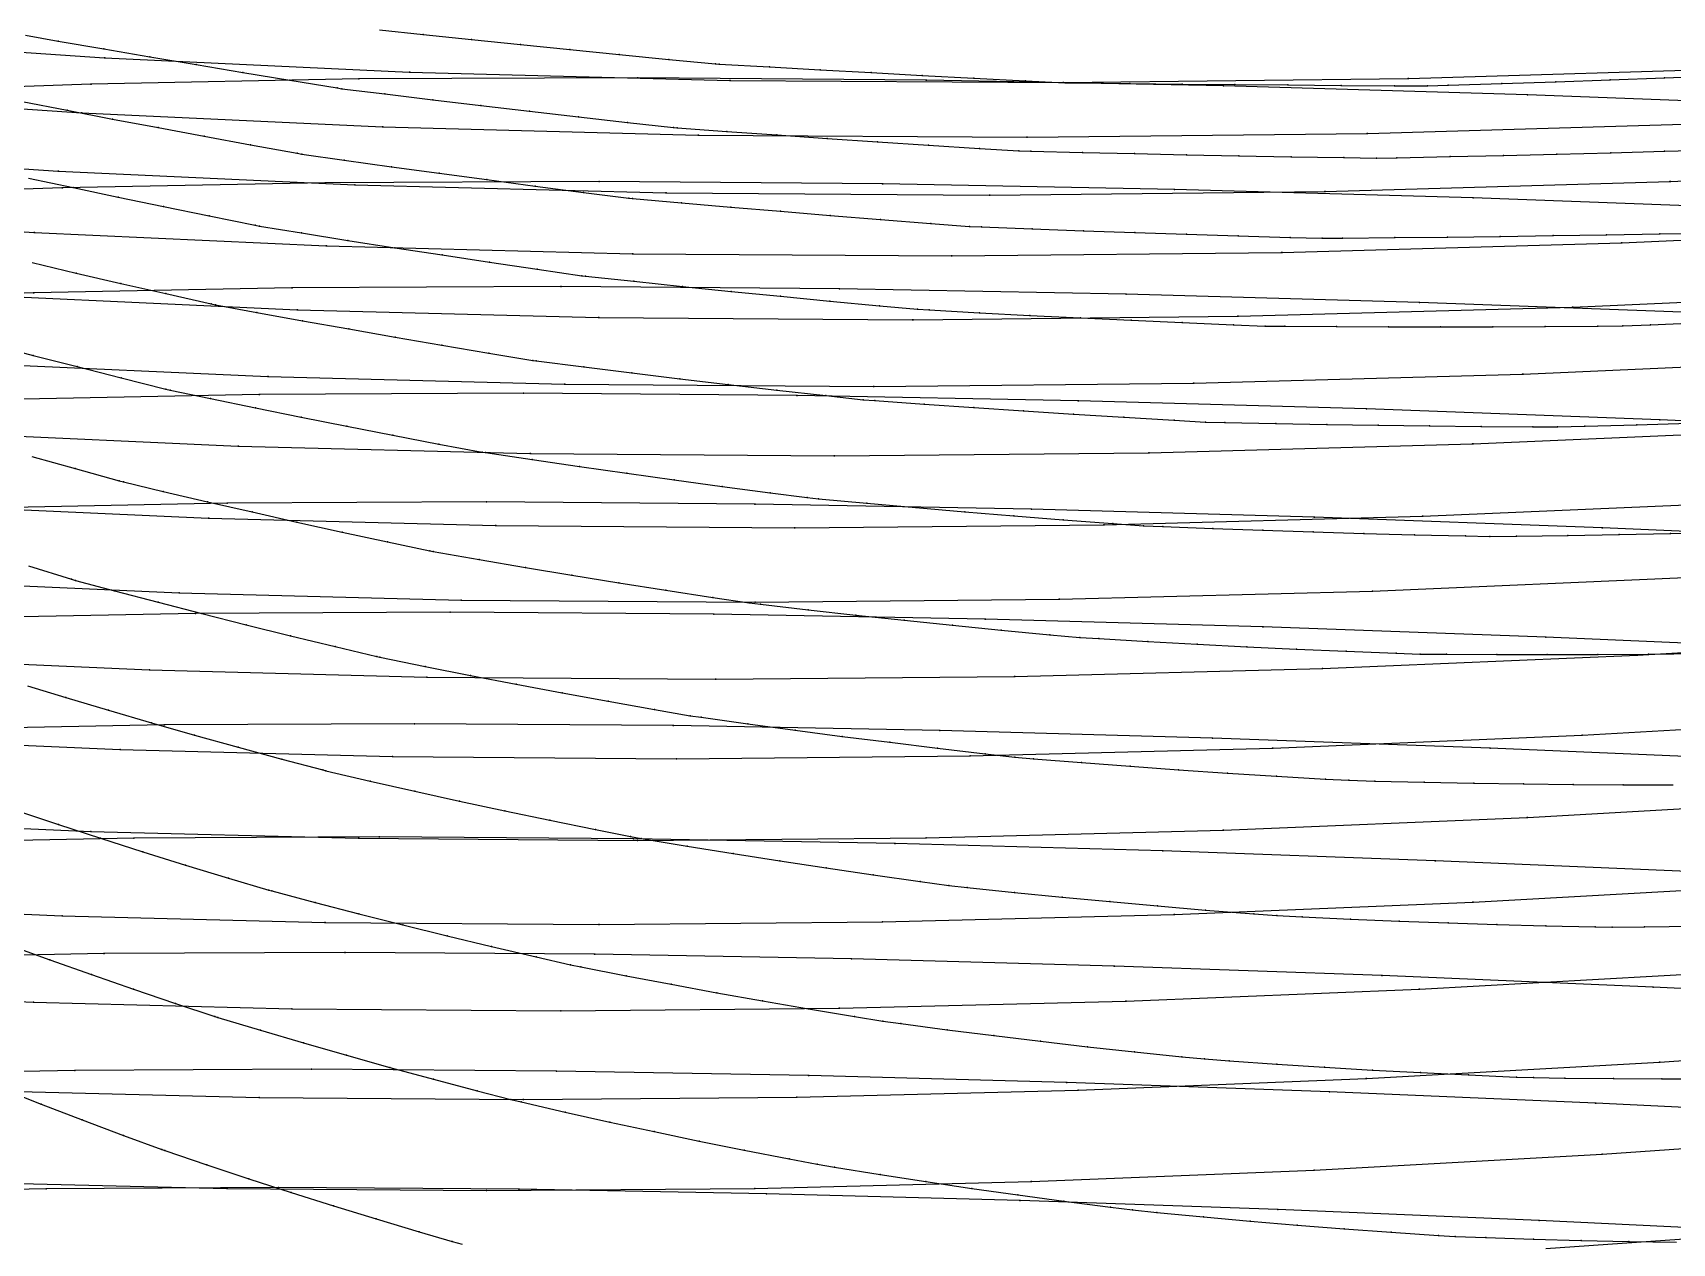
# Model space of a CAD drawing. Extents: x 0 to 4.67, y -4.5 to 1.66.
# Drawn here: x 0.894 to 1.544, y -1.229 to -0.748 of the extents above; entities that cross this region are included whole.
import ezdxf

# ---------------------------------------------------------------- set-up
doc = ezdxf.new("R2010")
doc.units = 0
doc.layers.get('0').update_dxf_attribs({"linetype": 'CONTINUOUS'})

msp = doc.modelspace()

# ---------------------------------------------------------------- linework, layer by layer
at = {"color": 4}
for points in [[(1.03142, -0.74698), (1.04869, -0.7488), (1.06796, -0.75081), (1.08735, -0.7528), (1.10686, -0.75478), (1.1265, -0.75674), (1.14625, -0.7587), (1.16467, -0.7605), (1.16612, -0.76058), (1.18611, -0.76173), (1.2062, -0.76286), (1.22641, -0.76397), (1.24673, -0.76506), (1.26715, -0.76613), (1.28768, -0.76719), (1.30344, -0.76798), (1.30831, -0.76804), (1.32903, -0.76828), (1.34986, -0.7685), (1.37078, -0.7687), (1.39179, -0.76887), (1.41289, -0.76902), (1.43408, -0.76915), (1.44712, -0.76921), (1.45535, -0.76896), (1.47671, -0.76827), (1.49814, -0.76756), (1.51966, -0.76682), (1.54125, -0.76605), (1.56292, -0.76526)], [(0.80773, -0.75026), (0.92225, -0.75808), (0.92238, -0.75809), (1.04336, -0.76373), (1.04345, -0.76374), (1.17035, -0.76705), (1.17049, -0.76705), (1.3026, -0.76794), (1.30278, -0.76794), (1.43952, -0.7663), (1.4397, -0.7663), (1.58046, -0.76209)], [(0.89094, -0.74914), (0.90397, -0.75142), (0.92207, -0.75456), (0.94031, -0.75768), (0.95868, -0.76079), (0.97718, -0.76389), (0.99582, -0.76698), (1.01459, -0.77006), (1.01644, -0.77036), (1.03349, -0.77244), (1.05251, -0.77474), (1.07166, -0.77701), (1.09093, -0.77927), (1.11032, -0.78151), (1.12982, -0.78373), (1.14802, -0.78577), (1.14945, -0.78587), (1.16918, -0.7873), (1.18903, -0.7887), (1.20898, -0.79007), (1.22904, -0.79142), (1.24921, -0.79275), (1.26948, -0.79405), (1.28504, -0.79503), (1.28985, -0.79515), (1.31031, -0.79565), (1.33088, -0.79612), (1.35153, -0.79656), (1.37228, -0.79698), (1.39311, -0.79736), (1.41404, -0.79772), (1.42692, -0.79792), (1.43504, -0.79776), (1.45613, -0.79731), (1.4773, -0.79682), (1.49854, -0.79631), (1.51986, -0.79577), (1.54126, -0.79519), (1.56272, -0.79458)], [(1.60964, -0.77737), (1.48691, -0.77278), (1.48682, -0.77278), (1.36627, -0.76927), (1.36618, -0.76927), (1.24839, -0.76698), (1.2483, -0.76698), (1.13388, -0.76601), (1.13379, -0.76601), (1.02324, -0.7665), (1.02315, -0.7665), (0.91704, -0.76853), (0.9169, -0.76853), (0.81575, -0.77213)], [(0.80031, -0.77231), (0.91322, -0.77996), (0.91335, -0.77996), (1.03263, -0.78549), (1.03272, -0.7855), (1.15783, -0.78875), (1.15796, -0.78876), (1.28822, -0.78965), (1.28839, -0.78965), (1.42321, -0.78809), (1.42339, -0.78809), (1.56217, -0.78402)], [(0.88961, -0.77547), (0.90746, -0.77893), (0.92545, -0.78238), (0.94357, -0.78581), (0.96182, -0.78923), (0.98021, -0.79262), (0.99872, -0.796), (1.00054, -0.79633), (1.01736, -0.7987), (1.03612, -0.80131), (1.05501, -0.80389), (1.07401, -0.80645), (1.09314, -0.80898), (1.11238, -0.81149), (1.13032, -0.8138), (1.13173, -0.81392), (1.1512, -0.81565), (1.17077, -0.81734), (1.19045, -0.819), (1.21024, -0.82064), (1.23013, -0.82224), (1.25012, -0.82382), (1.26548, -0.825), (1.27021, -0.82519), (1.2904, -0.82597), (1.31068, -0.82671), (1.33106, -0.82742), (1.35152, -0.8281), (1.37207, -0.82874), (1.39271, -0.82935), (1.40542, -0.8297), (1.41343, -0.82964), (1.43423, -0.82946), (1.45511, -0.82923), (1.47606, -0.82897), (1.49709, -0.82867), (1.51819, -0.82833), (1.53936, -0.82795), (1.54946, -0.82776)], [(0.79264, -0.79558), (0.9039, -0.80307), (0.90403, -0.80307), (1.02156, -0.80849), (1.02165, -0.80849), (1.14494, -0.81169), (1.14507, -0.8117), (1.27342, -0.81259), (1.27359, -0.81259), (1.40644, -0.8111), (1.40662, -0.8111), (1.54337, -0.80717), (1.54355, -0.80716), (1.68347, -0.80074)], [(0.89211, -0.80581), (0.90983, -0.80961), (0.92768, -0.81338), (0.94567, -0.81713), (0.96378, -0.82086), (0.98202, -0.82456), (0.98381, -0.82492), (1.00039, -0.8276), (1.01888, -0.83054), (1.03749, -0.83346), (1.05621, -0.83634), (1.07505, -0.83919), (1.09401, -0.84201), (1.11169, -0.8446), (1.11308, -0.84475), (1.13226, -0.8468), (1.15155, -0.84882), (1.17094, -0.85079), (1.19044, -0.85274), (1.21004, -0.85464), (1.22974, -0.85651), (1.24486, -0.85791), (1.24953, -0.85817), (1.26942, -0.85926), (1.28941, -0.86031), (1.30948, -0.86131), (1.32964, -0.86228), (1.34989, -0.8632), (1.37023, -0.86408), (1.38275, -0.8646), (1.39064, -0.86466), (1.41114, -0.86476), (1.43171, -0.86482), (1.45236, -0.86483), (1.47308, -0.8648), (1.49387, -0.86472), (1.51473, -0.8646), (1.52467, -0.86452), (1.53565, -0.86407), (1.55664, -0.86317)], [(1.58592, -0.8182), (1.46536, -0.81372), (1.46527, -0.81372), (1.34686, -0.81031), (1.34677, -0.8103), (1.23107, -0.80808), (1.23098, -0.80808), (1.11859, -0.80715), (1.1185, -0.80715), (1.00991, -0.80765), (1.00982, -0.80765), (0.90559, -0.80964), (0.90546, -0.80965), (0.80609, -0.81317)], [(0.78478, -0.82004), (0.89436, -0.82737), (0.89449, -0.82738), (1.01025, -0.83268), (1.01033, -0.83268), (1.13175, -0.83583), (1.13189, -0.83583), (1.25829, -0.83673), (1.25846, -0.83673), (1.38931, -0.8353), (1.38948, -0.8353), (1.52416, -0.8315), (1.52434, -0.83149), (1.66215, -0.82525)], [(0.89355, -0.83936), (0.91112, -0.8435), (0.92883, -0.84761), (0.94666, -0.85169), (0.96461, -0.85574), (0.96637, -0.85613), (0.98269, -0.85915), (1.00089, -0.86245), (1.0192, -0.86572), (1.03764, -0.86896), (1.05618, -0.87215), (1.07484, -0.87531), (1.09225, -0.8782), (1.09361, -0.87838), (1.11249, -0.88078), (1.13148, -0.88314), (1.15057, -0.88546), (1.16976, -0.88773), (1.18905, -0.88996), (1.20844, -0.89214), (1.22333, -0.89378), (1.22793, -0.89413), (1.24751, -0.89555), (1.26718, -0.89692), (1.28694, -0.89825), (1.30678, -0.89953), (1.32671, -0.90076), (1.34673, -0.90194), (1.35905, -0.90264), (1.36683, -0.90282), (1.387, -0.90324), (1.40725, -0.9036), (1.42757, -0.90392), (1.44797, -0.90418), (1.46843, -0.90439), (1.48897, -0.90455), (1.49876, -0.90461), (1.50956, -0.90432), (1.53022, -0.90371), (1.55095, -0.90305)], [(1.56245, -0.8596), (1.44404, -0.85524), (1.44395, -0.85523), (1.32765, -0.85191), (1.32757, -0.85191), (1.21394, -0.84975), (1.21385, -0.84975), (1.10346, -0.84885), (1.10337, -0.84885), (0.99673, -0.84935), (0.99664, -0.84935), (0.89427, -0.85131), (0.89414, -0.85132), (0.79655, -0.85478)], [(0.88478, -0.85288), (0.99873, -0.85807), (0.99882, -0.85808), (1.11835, -0.86116), (1.11848, -0.86116), (1.24292, -0.86206), (1.24309, -0.86206), (1.3719, -0.86069), (1.37206, -0.86069), (1.50465, -0.85701), (1.50483, -0.857), (1.64049, -0.85094)], [(0.87495, -0.87953), (0.98708, -0.88462), (0.98717, -0.88462), (1.10479, -0.88765), (1.10492, -0.88765), (1.22738, -0.88855), (1.22754, -0.88855), (1.35429, -0.88723), (1.35446, -0.88723), (1.48493, -0.88365), (1.4851, -0.88365), (1.6186, -0.87776)], [(0.8767, -0.87165), (0.89398, -0.87618), (0.91139, -0.88067), (0.92893, -0.88513), (0.94659, -0.88954), (0.94832, -0.88997), (0.96436, -0.89334), (0.98226, -0.89704), (1.00027, -0.90069), (1.0184, -0.9043), (1.03664, -0.90786), (1.05499, -0.91137), (1.07211, -0.91459), (1.07345, -0.9148), (1.09202, -0.91758), (1.11069, -0.92031), (1.12946, -0.92299), (1.14833, -0.92562), (1.16731, -0.9282), (1.18638, -0.93073), (1.20102, -0.93262), (1.20554, -0.93306), (1.22479, -0.93484), (1.24414, -0.93657), (1.26357, -0.93825), (1.28309, -0.93987), (1.30269, -0.94143), (1.32237, -0.94294), (1.33449, -0.94383), (1.34213, -0.94414), (1.36197, -0.94491), (1.38189, -0.94561), (1.40188, -0.94625), (1.42193, -0.94684), (1.44206, -0.94736), (1.46225, -0.94783), (1.47188, -0.94802), (1.48251, -0.94791), (1.50283, -0.94762), (1.5232, -0.94728), (1.54364, -0.94688), (1.56413, -0.94641)], [(1.65721, -0.90687), (1.53938, -0.90172), (1.5393, -0.90172), (1.42302, -0.89746), (1.42294, -0.89746), (1.30873, -0.89421), (1.30864, -0.89421), (1.19705, -0.89211), (1.19696, -0.89211), (1.08856, -0.89125), (1.08847, -0.89125), (0.98374, -0.89175), (0.98365, -0.89175), (0.88312, -0.89368)], [(0.86504, -0.90723), (0.97535, -0.91221), (0.97543, -0.91222), (1.09114, -0.91519), (1.09126, -0.91519), (1.21172, -0.91609), (1.21188, -0.91609), (1.33656, -0.91482), (1.33673, -0.91482), (1.46507, -0.91134), (1.46524, -0.91134), (1.59656, -0.90561)], [(0.89348, -0.91629), (0.91072, -0.92115), (0.92807, -0.92595), (0.92977, -0.92642), (0.94553, -0.93017), (0.96312, -0.93429), (0.98082, -0.93834), (0.99863, -0.94235), (1.01655, -0.9463), (1.03459, -0.9502), (1.0514, -0.95376), (1.05272, -0.954), (1.07097, -0.95719), (1.08931, -0.96032), (1.10776, -0.9634), (1.12631, -0.96641), (1.14495, -0.96936), (1.16368, -0.97226), (1.17808, -0.97442), (1.18251, -0.97495), (1.20143, -0.97713), (1.22044, -0.97924), (1.23954, -0.98129), (1.25871, -0.98328), (1.27798, -0.9852), (1.29732, -0.98705), (1.30923, -0.98815), (1.31674, -0.98862), (1.33623, -0.98975), (1.3558, -0.99082), (1.37544, -0.99182), (1.39515, -0.99276), (1.41492, -0.99362), (1.43476, -0.99442), (1.44422, -0.99476), (1.45467, -0.99484), (1.47463, -0.99491), (1.49466, -0.99491), (1.51474, -0.99485), (1.53487, -0.99471), (1.55505, -0.9945)], [(0.8551, -0.93595), (0.96357, -0.94083), (0.96365, -0.94083), (1.07743, -0.94375), (1.07756, -0.94376), (1.19601, -0.94464), (1.19617, -0.94464), (1.31878, -0.94342), (1.31894, -0.94342), (1.44515, -0.94005), (1.44531, -0.94004), (1.57445, -0.93446)], [(1.63231, -0.9496), (1.51661, -0.94457), (1.51653, -0.94457), (1.40235, -0.94041), (1.40226, -0.94041), (1.29011, -0.93725), (1.29003, -0.93725), (1.18045, -0.93521), (1.18036, -0.9352), (1.07391, -0.93437), (1.07383, -0.93437), (0.97098, -0.93487), (0.9709, -0.93488), (0.87218, -0.93678)], [(0.89214, -0.95976), (0.90918, -0.96498), (0.91085, -0.96548), (0.92633, -0.96964), (0.94359, -0.9742), (0.96097, -0.97869), (0.97846, -0.98312), (0.99606, -0.98749), (1.01377, -0.99179), (1.03028, -0.99572), (1.03158, -0.99599), (1.04949, -0.99962), (1.06751, -1.00318), (1.08562, -1.00667), (1.10383, -1.01009), (1.12213, -1.01344), (1.14053, -1.01673), (1.15466, -1.01919), (1.15902, -1.01982), (1.17759, -1.02241), (1.19626, -1.02494), (1.21501, -1.02739), (1.23384, -1.02976), (1.25275, -1.03207), (1.27174, -1.0343), (1.28344, -1.03562), (1.29081, -1.03625), (1.30995, -1.03779), (1.32916, -1.03925), (1.34845, -1.04063), (1.3678, -1.04194), (1.38722, -1.04317), (1.4067, -1.04433), (1.41599, -1.04484), (1.42624, -1.04512), (1.44585, -1.04558), (1.46551, -1.04596), (1.48522, -1.04626), (1.50499, -1.04648), (1.52481, -1.04662), (1.54468, -1.04668)], [(0.84515, -0.96564), (0.95186, -0.97042), (0.95187, -0.97042), (1.0638, -0.97328), (1.06385, -0.97328), (1.1804, -0.97416), (1.18045, -0.97417), (1.30109, -0.97299), (1.30114, -0.97299), (1.42533, -0.96971), (1.42538, -0.96971), (1.55248, -0.96427)], [(1.60777, -0.99292), (1.49417, -0.98801), (1.49409, -0.98801), (1.38198, -0.98395), (1.38189, -0.98395), (1.27177, -0.98087), (1.27169, -0.98086), (1.1641, -0.97888), (1.16401, -0.97888), (1.05949, -0.97807), (1.05941, -0.97807), (0.95843, -0.97858), (0.95834, -0.97858), (0.86141, -0.98045)], [(0.83525, -0.99639), (0.94012, -1.00105), (0.94013, -1.00105), (1.05014, -1.00385), (1.05019, -1.00386), (1.16474, -1.00473), (1.16479, -1.00473), (1.28337, -1.0036), (1.28341, -1.0036), (1.40546, -1.00042), (1.40551, -1.00041), (1.53043, -0.99513), (1.53048, -0.99513), (1.65766, -0.98776)], [(0.8917, -1.0074), (0.90689, -1.012), (0.92383, -1.01702), (0.94089, -1.02197), (0.95805, -1.02686), (0.97532, -1.03167), (0.99269, -1.03641), (1.0089, -1.04073), (1.01017, -1.04103), (1.02775, -1.04512), (1.04542, -1.04914), (1.0632, -1.05308), (1.08107, -1.05693), (1.09903, -1.06072), (1.11708, -1.06442), (1.13095, -1.06719), (1.13523, -1.06793), (1.15346, -1.07097), (1.17177, -1.07394), (1.19017, -1.07682), (1.20865, -1.07962), (1.22721, -1.08233), (1.24584, -1.08497), (1.25732, -1.08653), (1.26455, -1.08733), (1.28334, -1.0893), (1.30219, -1.09118), (1.32111, -1.09298), (1.3401, -1.09469), (1.35916, -1.09632), (1.37828, -1.09786), (1.38739, -1.09855), (1.39745, -1.09906), (1.41669, -1.09993), (1.43598, -1.10071), (1.45533, -1.10141), (1.47473, -1.10201), (1.49418, -1.10253), (1.51368, -1.10296), (1.52048, -1.10308), (1.53322, -1.10298), (1.55281, -1.10273)], [(0.8254, -1.02808), (0.92846, -1.03264), (0.92847, -1.03264), (1.03657, -1.03538), (1.03661, -1.03538), (1.14918, -1.03625), (1.14923, -1.03625), (1.26574, -1.03516), (1.26579, -1.03516), (1.38572, -1.03207), (1.38577, -1.03207), (1.50852, -1.02693), (1.50857, -1.02693), (1.63353, -1.01975)], [(1.58361, -1.03685), (1.47207, -1.03205), (1.47199, -1.03205), (1.36192, -1.02809), (1.36184, -1.02809), (1.25372, -1.02508), (1.25364, -1.02508), (1.14801, -1.02315), (1.14792, -1.02315), (1.0453, -1.02237), (1.04522, -1.02237), (0.94608, -1.02287), (0.94599, -1.02287), (0.85083, -1.02471)], [(0.81565, -1.0607), (0.9169, -1.06515), (0.9169, -1.06515), (1.0231, -1.06783), (1.02315, -1.06784), (1.13374, -1.06869), (1.13379, -1.06869), (1.24826, -1.06765), (1.2483, -1.06764), (1.36613, -1.06465), (1.36618, -1.06464), (1.48677, -1.05964), (1.48682, -1.05964), (1.60959, -1.05265)], [(0.88737, -1.05686), (0.90399, -1.06237), (0.92072, -1.06781), (0.93755, -1.07317), (0.95449, -1.07845), (0.97153, -1.08364), (0.98743, -1.08838), (0.98867, -1.08872), (1.00592, -1.0933), (1.02325, -1.0978), (1.04069, -1.10221), (1.05822, -1.10653), (1.07583, -1.11076), (1.09354, -1.11491), (1.10714, -1.11801), (1.11134, -1.11886), (1.12922, -1.12238), (1.14718, -1.12581), (1.16523, -1.12915), (1.18335, -1.1324), (1.20156, -1.13555), (1.21983, -1.13861), (1.23109, -1.14043), (1.23819, -1.14141), (1.25661, -1.14384), (1.2751, -1.14617), (1.29367, -1.14841), (1.31229, -1.15056), (1.33098, -1.1526), (1.34973, -1.15455), (1.35867, -1.15544), (1.36855, -1.15618), (1.38741, -1.15749), (1.40634, -1.15871), (1.42531, -1.15983), (1.44434, -1.16085), (1.46342, -1.16177), (1.48254, -1.16259), (1.48922, -1.16285), (1.50171, -1.16303), (1.52092, -1.16321), (1.54017, -1.16329), (1.55946, -1.16327)], [(1.55985, -1.08144), (1.45035, -1.07676), (1.45027, -1.07675), (1.34221, -1.07289), (1.34213, -1.07289), (1.23599, -1.06996), (1.23591, -1.06996), (1.1322, -1.06807), (1.13212, -1.06807), (1.03137, -1.06732), (1.03129, -1.06732), (0.93396, -1.06783), (0.93388, -1.06783), (0.84045, -1.06964)], [(0.80599, -1.09423), (0.90545, -1.09858), (0.90546, -1.09858), (1.00977, -1.10121), (1.00982, -1.10121), (1.11845, -1.10206), (1.1185, -1.10206), (1.23094, -1.10105), (1.23098, -1.10105), (1.34672, -1.09813), (1.34677, -1.09813), (1.46523, -1.09326), (1.46527, -1.09326), (1.58587, -1.08645)], [(0.88425, -1.11016), (0.90066, -1.11611), (0.91716, -1.12196), (0.93377, -1.12773), (0.95049, -1.1334), (0.96607, -1.13857), (0.9673, -1.13895), (0.9842, -1.14405), (1.0012, -1.14905), (1.0183, -1.15396), (1.03549, -1.15876), (1.05276, -1.16347), (1.07013, -1.16808), (1.08346, -1.17153), (1.08758, -1.1725), (1.10511, -1.17653), (1.12273, -1.18045), (1.14042, -1.18427), (1.1582, -1.18799), (1.17605, -1.1916), (1.19397, -1.19511), (1.20501, -1.1972), (1.21197, -1.19837), (1.23003, -1.20129), (1.24817, -1.2041), (1.26637, -1.20681), (1.28463, -1.20941), (1.30296, -1.2119), (1.32135, -1.21428), (1.33012, -1.21537), (1.3398, -1.21636), (1.3583, -1.21815), (1.37685, -1.21983), (1.39546, -1.2214), (1.41412, -1.22286), (1.43283, -1.22421), (1.45158, -1.22545), (1.45813, -1.22584), (1.47038, -1.22632), (1.48922, -1.22696), (1.5081, -1.22748), (1.52701, -1.22789), (1.54596, -1.22819)], [(1.64511, -1.13216), (1.53673, -1.12689), (1.53666, -1.12689), (1.42915, -1.12232), (1.42907, -1.12232), (1.32297, -1.11854), (1.32289, -1.11854), (1.21868, -1.11568), (1.2186, -1.11568), (1.11679, -1.11385), (1.1167, -1.11385), (1.01779, -1.11312), (1.01771, -1.11312), (0.92215, -1.11363), (0.92207, -1.11363), (0.83034, -1.11541)], [(0.79646, -1.12864), (0.89413, -1.13289), (0.89414, -1.13289), (0.99659, -1.13547), (0.99664, -1.13547), (1.10333, -1.13631), (1.10337, -1.13631), (1.21381, -1.13533), (1.21385, -1.13533), (1.32752, -1.1325), (1.32757, -1.1325), (1.44391, -1.12775), (1.44395, -1.12775), (1.5624, -1.12111)], [(0.883, -1.16816), (0.98361, -1.17069), (0.98365, -1.17069), (1.08843, -1.17152), (1.08847, -1.17152), (1.19692, -1.17058), (1.19696, -1.17057), (1.30859, -1.16782), (1.30864, -1.16782), (1.42289, -1.16319), (1.42294, -1.16319), (1.53925, -1.15671), (1.5393, -1.15671), (1.65716, -1.14843)], [(1.62033, -1.1781), (1.51393, -1.17295), (1.51386, -1.17295), (1.40831, -1.16848), (1.40824, -1.16848), (1.30407, -1.16479), (1.304, -1.16479), (1.20169, -1.162), (1.20161, -1.162), (1.10165, -1.16022), (1.10157, -1.16022), (1.00446, -1.15952), (1.00438, -1.15952), (0.91056, -1.16002), (0.91048, -1.16002), (0.82043, -1.16177)], [(0.88093, -1.16693), (0.89712, -1.17331), (0.91341, -1.17959), (0.9298, -1.18576), (0.94508, -1.19139), (0.94628, -1.1918), (0.96286, -1.19744), (0.97953, -1.20298), (0.99629, -1.2084), (1.01315, -1.21372), (1.03009, -1.21892), (1.04712, -1.22402), (1.06019, -1.22783), (1.06423, -1.22893)], [(0.87206, -1.20441), (0.97086, -1.20688), (0.9709, -1.20688), (1.07379, -1.2077), (1.07383, -1.2077), (1.18032, -1.20679), (1.18036, -1.20679), (1.28998, -1.2041), (1.29003, -1.2041), (1.40222, -1.1996), (1.40226, -1.1996), (1.51648, -1.19328), (1.51653, -1.19327), (1.63226, -1.18519)], [(1.59598, -1.22462), (1.49153, -1.21959), (1.49146, -1.21959), (1.38784, -1.21523), (1.38777, -1.21522), (1.28551, -1.21163), (1.28543, -1.21163), (1.18499, -1.20891), (1.18492, -1.20891), (1.08679, -1.20717), (1.08671, -1.20717), (0.99138, -1.2065), (0.9913, -1.2065), (0.8992, -1.20699), (0.89912, -1.207), (0.81071, -1.20872)], [(1.49409, -1.23065), (1.60773, -1.22277)]]:
    msp.add_lwpolyline(points, dxfattribs=at)
at = {"color": 2}
for p in [(0.90397, -0.75142, 1.8492), (1.04869, -0.7488, 2.07017), (1.06796, -0.75081, 2.07017), (1.08735, -0.7528, 2.07017), (0.92207, -0.75456, 1.8492), (0.92225, -0.75808, 10.5937), (0.92238, -0.75809, 10.5937), (0.94031, -0.75768, 1.8492), (0.95868, -0.76079, 1.8492), (1.10686, -0.75478, 2.07017), (1.1265, -0.75674, 2.07017), (1.14625, -0.7587, 2.07017), (1.16467, -0.7605, 2.07017), (1.16612, -0.76058, 2.07017), (0.97718, -0.76389, 1.8492), (0.99582, -0.76698, 1.8492), (1.02315, -0.7665, 17.0018), (1.02324, -0.7665, 17.0018), (1.04336, -0.76373, 10.5937), (1.04345, -0.76374, 10.5937), (1.13379, -0.76601, 17.0018), (1.13388, -0.76601, 17.0018), (1.17035, -0.76705, 10.5937), (1.17049, -0.76705, 10.5937), (1.18611, -0.76173, 2.07017), (1.2062, -0.76286, 2.07017), (1.22641, -0.76397, 2.07017), (1.24673, -0.76506, 2.07017), (1.2483, -0.76698, 17.0018), (1.24839, -0.76698, 17.0018), (1.26715, -0.76613, 2.07017), (1.28768, -0.76719, 2.07017), (1.43952, -0.7663, 10.5937), (1.4397, -0.7663, 10.5937), (1.51966, -0.76682, 2.07017), (1.54125, -0.76605, 2.07017), (0.9169, -0.76853, 17.0018), (0.91704, -0.76853, 17.0018), (1.01459, -0.77006, 1.8492), (1.01644, -0.77036, 1.8492), (1.03349, -0.77244, 1.8492), (1.3026, -0.76794, 10.5937), (1.30278, -0.76794, 10.5937), (1.30344, -0.76798, 2.07017), (1.30831, -0.76804, 2.07017), (1.32903, -0.76828, 2.07017), (1.34986, -0.7685, 2.07017), (1.36618, -0.76927, 17.0018), (1.36627, -0.76927, 17.0018), (1.37078, -0.7687, 2.07017), (1.39179, -0.76887, 2.07017), (1.41289, -0.76902, 2.07017), (1.43408, -0.76915, 2.07017), (1.44712, -0.76921, 2.07017), (1.45535, -0.76896, 2.07017), (1.47671, -0.76827, 2.07017), (1.48682, -0.77278, 17.0018), (1.48691, -0.77278, 17.0018), (1.49814, -0.76756, 2.07017), (0.90746, -0.77893, 1.6407), (0.91322, -0.77996, 11.114), (0.91335, -0.77996, 11.114), (1.05251, -0.77474, 1.8492), (1.07166, -0.77701, 1.8492), (1.09093, -0.77927, 1.8492), (0.92545, -0.78238, 1.6407), (0.94357, -0.78581, 1.6407), (1.03263, -0.78549, 11.114), (1.03272, -0.7855, 11.114), (1.11032, -0.78151, 1.8492), (1.12982, -0.78373, 1.8492), (1.14802, -0.78577, 1.8492), (1.14945, -0.78587, 1.8492), (0.96182, -0.78923, 1.6407), (0.98021, -0.79262, 1.6407), (1.15783, -0.78875, 11.114), (1.15796, -0.78876, 11.114), (1.16918, -0.7873, 1.8492), (1.18903, -0.7887, 1.8492), (1.20898, -0.79007, 1.8492), (1.22904, -0.79142, 1.8492), (1.24921, -0.79275, 1.8492), (1.28822, -0.78965, 11.114), (1.28839, -0.78965, 11.114), (1.42321, -0.78809, 11.114), (1.42339, -0.78809, 11.114), (0.99872, -0.796, 1.6407), (1.00054, -0.79633, 1.6407), (1.01736, -0.7987, 1.6407), (1.26948, -0.79405, 1.8492), (1.28504, -0.79503, 1.8492), (1.28985, -0.79515, 1.8492), (1.31031, -0.79565, 1.8492), (1.33088, -0.79612, 1.8492), (1.35153, -0.79656, 1.8492), (1.37228, -0.79698, 1.8492), (1.39311, -0.79736, 1.8492), (1.41404, -0.79772, 1.8492), (1.42692, -0.79792, 1.8492), (1.43504, -0.79776, 1.8492), (1.45613, -0.79731, 1.8492), (1.4773, -0.79682, 1.8492), (1.49854, -0.79631, 1.8492), (1.51986, -0.79577, 1.8492), (1.54126, -0.79519, 1.8492), (0.9039, -0.80307, 11.6466), (0.90403, -0.80307, 11.6466), (1.03612, -0.80131, 1.6407), (1.05501, -0.80389, 1.6407), (1.07401, -0.80645, 1.6407), (0.90546, -0.80965, 17.6592), (0.90559, -0.80964, 17.6592), (0.90983, -0.80961, 1.44466), (1.00982, -0.80765, 17.6592), (1.00991, -0.80765, 17.6592), (1.02156, -0.80849, 11.6466), (1.02165, -0.80849, 11.6466), (1.09314, -0.80898, 1.6407), (1.11238, -0.81149, 1.6407), (1.1185, -0.80715, 17.6592), (1.11859, -0.80715, 17.6592), (1.14494, -0.81169, 11.6466), (1.14507, -0.8117, 11.6466), (1.23098, -0.80808, 17.6592), (1.23107, -0.80808, 17.6592), (1.27342, -0.81259, 11.6466), (1.27359, -0.81259, 11.6466), (1.34677, -0.8103, 17.6592), (1.34686, -0.81031, 17.6592), (1.40644, -0.8111, 11.6466), (1.40662, -0.8111, 11.6466), (1.54337, -0.80717, 11.6466), (1.54355, -0.80716, 11.6466), (0.92768, -0.81338, 1.44466), (0.94567, -0.81713, 1.44466), (1.13032, -0.8138, 1.6407), (1.13173, -0.81392, 1.6407), (1.1512, -0.81565, 1.6407), (1.17077, -0.81734, 1.6407), (1.19045, -0.819, 1.6407), (1.46527, -0.81372, 17.6592), (1.46536, -0.81372, 17.6592), (0.96378, -0.82086, 1.44466), (0.98202, -0.82456, 1.44466), (0.98381, -0.82492, 1.44466), (1.21024, -0.82064, 1.6407), (1.23013, -0.82224, 1.6407), (1.25012, -0.82382, 1.6407), (1.26548, -0.825, 1.6407), (1.27021, -0.82519, 1.6407), (1.2904, -0.82597, 1.6407), (0.89436, -0.82737, 12.1918), (0.89449, -0.82738, 12.1918), (1.00039, -0.8276, 1.44466), (1.01888, -0.83054, 1.44466), (1.31068, -0.82671, 1.6407), (1.33106, -0.82742, 1.6407), (1.35152, -0.8281, 1.6407), (1.37207, -0.82874, 1.6407), (1.39271, -0.82935, 1.6407), (1.40542, -0.8297, 1.6407), (1.41343, -0.82964, 1.6407), (1.43423, -0.82946, 1.6407), (1.45511, -0.82923, 1.6407), (1.47606, -0.82897, 1.6407), (1.49709, -0.82867, 1.6407), (1.51819, -0.82833, 1.6407), (1.52416, -0.8315, 12.1918), (1.52434, -0.83149, 12.1918), (1.53936, -0.82795, 1.6407), (1.01025, -0.83268, 12.1918), (1.01033, -0.83268, 12.1918), (1.03749, -0.83346, 1.44466), (1.05621, -0.83634, 1.44466), (1.13175, -0.83583, 12.1918), (1.13189, -0.83583, 12.1918), (1.25829, -0.83673, 12.1918), (1.25846, -0.83673, 12.1918), (1.38931, -0.8353, 12.1918), (1.38948, -0.8353, 12.1918), (0.91112, -0.8435, 1.26109), (1.07505, -0.83919, 1.44466), (1.09401, -0.84201, 1.44466), (1.11169, -0.8446, 1.44466), (1.11308, -0.84475, 1.44466), (0.89414, -0.85132, 18.329), (0.89427, -0.85131, 18.329), (0.92883, -0.84761, 1.26109), (0.94666, -0.85169, 1.26109), (0.99664, -0.84935, 18.329), (0.99673, -0.84935, 18.329), (1.10337, -0.84885, 18.329), (1.10346, -0.84885, 18.329), (1.13226, -0.8468, 1.44466), (1.15155, -0.84882, 1.44466), (1.17094, -0.85079, 1.44466), (1.21385, -0.84975, 18.329), (1.21394, -0.84975, 18.329), (1.32757, -0.85191, 18.329), (1.32765, -0.85191, 18.329), (0.96461, -0.85574, 1.26109), (0.96637, -0.85613, 1.26109), (0.99873, -0.85807, 12.7494), (0.99882, -0.85808, 12.7494), (1.19044, -0.85274, 1.44466), (1.21004, -0.85464, 1.44466), (1.22974, -0.85651, 1.44466), (1.24486, -0.85791, 1.44466), (1.24953, -0.85817, 1.44466), (1.44395, -0.85523, 18.329), (1.44404, -0.85524, 18.329), (1.50465, -0.85701, 12.7494), (1.50483, -0.857, 12.7494), (0.98269, -0.85915, 1.26109), (1.00089, -0.86245, 1.26109), (1.11835, -0.86116, 12.7494), (1.11848, -0.86116, 12.7494), (1.24292, -0.86206, 12.7494), (1.24309, -0.86206, 12.7494), (1.26942, -0.85926, 1.44466), (1.28941, -0.86031, 1.44466), (1.30948, -0.86131, 1.44466), (1.32964, -0.86228, 1.44466), (1.34989, -0.8632, 1.44466), (1.37023, -0.86408, 1.44466), (1.3719, -0.86069, 12.7494), (1.37206, -0.86069, 12.7494), (1.38275, -0.8646, 1.44466), (1.39064, -0.86466, 1.44466), (1.41114, -0.86476, 1.44466), (1.43171, -0.86482, 1.44466), (1.45236, -0.86483, 1.44466), (1.47308, -0.8648, 1.44466), (1.49387, -0.86472, 1.44466), (1.51473, -0.8646, 1.44466), (1.52467, -0.86452, 1.44466), (1.53565, -0.86407, 1.44466), (1.0192, -0.86572, 1.26109), (1.03764, -0.86896, 1.26109), (0.89398, -0.87618, 1.08999), (1.05618, -0.87215, 1.26109), (1.07484, -0.87531, 1.26109), (0.91139, -0.88067, 1.08999), (1.09225, -0.8782, 1.26109), (1.09361, -0.87838, 1.26109), (1.11249, -0.88078, 1.26109), (1.13148, -0.88314, 1.26109), (1.48493, -0.88365, 13.3195), (1.4851, -0.88365, 13.3195), (0.92893, -0.88513, 1.08999), (0.94659, -0.88954, 1.08999), (0.94832, -0.88997, 1.08999), (0.98708, -0.88462, 13.3195), (0.98717, -0.88462, 13.3195), (1.10479, -0.88765, 13.3195), (1.10492, -0.88765, 13.3195), (1.15057, -0.88546, 1.26109), (1.16976, -0.88773, 1.26109), (1.18905, -0.88996, 1.26109), (1.22738, -0.88855, 13.3195), (1.22754, -0.88855, 13.3195), (1.35429, -0.88723, 13.3195), (1.35446, -0.88723, 13.3195), (0.96436, -0.89334, 1.08999), (0.98226, -0.89704, 1.08999), (0.98365, -0.89175, 19.0113), (0.98374, -0.89175, 19.0113), (1.08847, -0.89125, 19.0113), (1.08856, -0.89125, 19.0113), (1.19696, -0.89211, 19.0113), (1.19705, -0.89211, 19.0113), (1.20844, -0.89214, 1.26109), (1.22333, -0.89378, 1.26109), (1.22793, -0.89413, 1.26109), (1.24751, -0.89555, 1.26109), (1.26718, -0.89692, 1.26109), (1.30864, -0.89421, 19.0113), (1.30873, -0.89421, 19.0113), (1.42294, -0.89746, 19.0113), (1.42302, -0.89746, 19.0113), (1.00027, -0.90069, 1.08999), (1.28694, -0.89825, 1.26109), (1.30678, -0.89953, 1.26109), (1.32671, -0.90076, 1.26109), (1.34673, -0.90194, 1.26109), (1.35905, -0.90264, 1.26109), (1.36683, -0.90282, 1.26109), (1.387, -0.90324, 1.26109), (1.40725, -0.9036, 1.26109), (1.42757, -0.90392, 1.26109), (1.53022, -0.90371, 1.26109), (1.5393, -0.90172, 19.0113), (1.53938, -0.90172, 19.0113), (1.0184, -0.9043, 1.08999), (1.03664, -0.90786, 1.08999), (1.44797, -0.90418, 1.26109), (1.46843, -0.90439, 1.26109), (1.48897, -0.90455, 1.26109), (1.49876, -0.90461, 1.26109), (1.50956, -0.90432, 1.26109), (0.97535, -0.91221, 13.902), (0.97543, -0.91222, 13.902), (1.05499, -0.91137, 1.08999), (1.07211, -0.91459, 1.08999), (1.07345, -0.9148, 1.08999), (1.09114, -0.91519, 13.902), (1.09126, -0.91519, 13.902), (1.21172, -0.91609, 13.902), (1.21188, -0.91609, 13.902), (1.33656, -0.91482, 13.902), (1.33673, -0.91482, 13.902), (1.46507, -0.91134, 13.902), (1.46524, -0.91134, 13.902), (0.91072, -0.92115, 0.93136), (1.09202, -0.91758, 1.08999), (1.11069, -0.92031, 1.08999), (1.12946, -0.92299, 1.08999), (0.92807, -0.92595, 0.93136), (0.92977, -0.92642, 0.93136), (1.14833, -0.92562, 1.08999), (1.16731, -0.9282, 1.08999), (0.94553, -0.93017, 0.93136), (0.96312, -0.93429, 0.93136), (0.9709, -0.93488, 19.706), (0.97098, -0.93487, 19.706), (1.07383, -0.93437, 19.706), (1.07391, -0.93437, 19.706), (1.18036, -0.9352, 19.706), (1.18045, -0.93521, 19.706), (1.18638, -0.93073, 1.08999), (1.20102, -0.93262, 1.08999), (1.20554, -0.93306, 1.08999), (1.22479, -0.93484, 1.08999), (1.24414, -0.93657, 1.08999), (0.96357, -0.94083, 14.497), (0.96365, -0.94083, 14.497), (0.98082, -0.93834, 0.93136), (0.99863, -0.94235, 0.93136), (1.26357, -0.93825, 1.08999), (1.28309, -0.93987, 1.08999), (1.29003, -0.93725, 19.706), (1.29011, -0.93725, 19.706), (1.30269, -0.94143, 1.08999), (1.32237, -0.94294, 1.08999), (1.40226, -0.94041, 19.706), (1.40235, -0.94041, 19.706), (1.44515, -0.94005, 14.497), (1.44531, -0.94004, 14.497), (1.01655, -0.9463, 0.93136), (1.07743, -0.94375, 14.497), (1.07756, -0.94376, 14.497), (1.19601, -0.94464, 14.497), (1.19617, -0.94464, 14.497), (1.31878, -0.94342, 14.497), (1.31894, -0.94342, 14.497), (1.33449, -0.94383, 1.08999), (1.34213, -0.94414, 1.08999), (1.36197, -0.94491, 1.08999), (1.38189, -0.94561, 1.08999), (1.40188, -0.94625, 1.08999), (1.42193, -0.94684, 1.08999), (1.44206, -0.94736, 1.08999), (1.46225, -0.94783, 1.08999), (1.47188, -0.94802, 1.08999), (1.48251, -0.94791, 1.08999), (1.50283, -0.94762, 1.08999), (1.51653, -0.94457, 19.706), (1.51661, -0.94457, 19.706), (1.5232, -0.94728, 1.08999), (1.54364, -0.94688, 1.08999), (1.03459, -0.9502, 0.93136), (1.0514, -0.95376, 0.93136), (1.05272, -0.954, 0.93136), (1.07097, -0.95719, 0.93136), (1.08931, -0.96032, 0.93136), (0.90918, -0.96498, 0.7852), (0.91085, -0.96548, 0.7852), (1.10776, -0.9634, 0.93136), (1.12631, -0.96641, 0.93136), (0.92633, -0.96964, 0.7852), (0.94359, -0.9742, 0.7852), (0.95186, -0.97042, 15.1045), (0.95187, -0.97042, 15.1045), (1.0638, -0.97328, 15.1045), (1.06385, -0.97328, 15.1045), (1.14495, -0.96936, 0.93136), (1.16368, -0.97226, 0.93136), (1.17808, -0.97442, 0.93136), (1.1804, -0.97416, 15.1045), (1.18045, -0.97417, 15.1045), (1.18251, -0.97495, 0.93136), (1.30109, -0.97299, 15.1045), (1.30114, -0.97299, 15.1045), (1.42533, -0.96971, 15.1045), (1.42538, -0.96971, 15.1045), (0.95834, -0.97858, 20.4133), (0.95843, -0.97858, 20.4133), (0.96097, -0.97869, 0.7852), (1.05941, -0.97807, 20.4133), (1.05949, -0.97807, 20.4133), (1.16401, -0.97888, 20.4133), (1.1641, -0.97888, 20.4133), (1.20143, -0.97713, 0.93136), (1.22044, -0.97924, 0.93136), (1.23954, -0.98129, 0.93136), (1.27169, -0.98086, 20.4133), (1.27177, -0.98087, 20.4133), (0.97846, -0.98312, 0.7852), (0.99606, -0.98749, 0.7852), (1.25871, -0.98328, 0.93136), (1.27798, -0.9852, 0.93136), (1.29732, -0.98705, 0.93136), (1.30923, -0.98815, 0.93136), (1.31674, -0.98862, 0.93136), (1.38189, -0.98395, 20.4133), (1.38198, -0.98395, 20.4133), (1.49409, -0.98801, 20.4133), (1.49417, -0.98801, 20.4133), (1.01377, -0.99179, 0.7852), (1.33623, -0.98975, 0.93136), (1.3558, -0.99082, 0.93136), (1.37544, -0.99182, 0.93136), (1.39515, -0.99276, 0.93136), (1.41492, -0.99362, 0.93136), (1.43476, -0.99442, 0.93136), (1.44422, -0.99476, 0.93136), (1.45467, -0.99484, 0.93136), (1.47463, -0.99491, 0.93136), (1.49466, -0.99491, 0.93136), (1.51474, -0.99485, 0.93136), (1.53043, -0.99513, 15.7245), (1.53048, -0.99513, 15.7245), (1.53487, -0.99471, 0.93136), (0.94012, -1.00105, 15.7245), (0.94013, -1.00105, 15.7245), (1.03028, -0.99572, 0.7852), (1.03158, -0.99599, 0.7852), (1.04949, -0.99962, 0.7852), (1.40546, -1.00042, 15.7245), (1.40551, -1.00041, 15.7245), (1.05014, -1.00385, 15.7245), (1.05019, -1.00386, 15.7245), (1.06751, -1.00318, 0.7852), (1.08562, -1.00667, 0.7852), (1.16474, -1.00473, 15.7245), (1.16479, -1.00473, 15.7245), (1.28337, -1.0036, 15.7245), (1.28341, -1.0036, 15.7245), (0.90689, -1.012, 0.65151), (1.10383, -1.01009, 0.7852), (1.12213, -1.01344, 0.7852), (0.92383, -1.01702, 0.65151), (1.14053, -1.01673, 0.7852), (1.15466, -1.01919, 0.7852), (1.15902, -1.01982, 0.7852), (0.94089, -1.02197, 0.65151), (0.94599, -1.02287, 21.133), (0.94608, -1.02287, 21.133), (0.95805, -1.02686, 0.65151), (1.04522, -1.02237, 21.133), (1.0453, -1.02237, 21.133), (1.14792, -1.02315, 21.133), (1.14801, -1.02315, 21.133), (1.17759, -1.02241, 0.7852), (1.19626, -1.02494, 0.7852), (1.21501, -1.02739, 0.7852), (1.25364, -1.02508, 21.133), (1.25372, -1.02508, 21.133), (1.50852, -1.02693, 16.3569), (1.50857, -1.02693, 16.3569), (0.92846, -1.03264, 16.3569), (0.92847, -1.03264, 16.3569), (0.97532, -1.03167, 0.65151), (1.23384, -1.02976, 0.7852), (1.25275, -1.03207, 0.7852), (1.36184, -1.02809, 21.133), (1.36192, -1.02809, 21.133), (1.38572, -1.03207, 16.3569), (1.38577, -1.03207, 16.3569), (1.47199, -1.03205, 21.133), (1.47207, -1.03205, 21.133), (0.99269, -1.03641, 0.65151), (1.03657, -1.03538, 16.3569), (1.03661, -1.03538, 16.3569), (1.14918, -1.03625, 16.3569), (1.14923, -1.03625, 16.3569), (1.26574, -1.03516, 16.3569), (1.26579, -1.03516, 16.3569), (1.27174, -1.0343, 0.7852), (1.28344, -1.03562, 0.7852), (1.29081, -1.03625, 0.7852), (1.30995, -1.03779, 0.7852), (1.32916, -1.03925, 0.7852), (1.34845, -1.04063, 0.7852), (1.0089, -1.04073, 0.65151), (1.01017, -1.04103, 0.65151), (1.02775, -1.04512, 0.65151), (1.3678, -1.04194, 0.7852), (1.38722, -1.04317, 0.7852), (1.4067, -1.04433, 0.7852), (1.41599, -1.04484, 0.7852), (1.42624, -1.04512, 0.7852), (1.44585, -1.04558, 0.7852), (1.46551, -1.04596, 0.7852), (1.48522, -1.04626, 0.7852), (1.50499, -1.04648, 0.7852), (1.52481, -1.04662, 0.7852), (1.04542, -1.04914, 0.65151), (1.0632, -1.05308, 0.65151), (1.08107, -1.05693, 0.65151), (1.48677, -1.05964, 17.0018), (1.48682, -1.05964, 17.0018), (0.90399, -1.06237, 0.53028), (0.9169, -1.06515, 17.0018), (0.9169, -1.06515, 17.0018), (1.09903, -1.06072, 0.65151), (1.11708, -1.06442, 0.65151), (1.36613, -1.06465, 17.0018), (1.36618, -1.06464, 17.0018), (0.92072, -1.06781, 0.53028), (0.93388, -1.06783, 21.8651), (0.93396, -1.06783, 21.8651), (0.93755, -1.07317, 0.53028), (1.0231, -1.06783, 17.0018), (1.02315, -1.06784, 17.0018), (1.03129, -1.06732, 21.8651), (1.03137, -1.06732, 21.8651), (1.13095, -1.06719, 0.65151), (1.13212, -1.06807, 21.8651), (1.1322, -1.06807, 21.8651), (1.13374, -1.06869, 17.0018), (1.13379, -1.06869, 17.0018), (1.13523, -1.06793, 0.65151), (1.15346, -1.07097, 0.65151), (1.23591, -1.06996, 21.8651), (1.23599, -1.06996, 21.8651), (1.24826, -1.06765, 17.0018), (1.2483, -1.06764, 17.0018), (1.34213, -1.07289, 21.8651), (1.34221, -1.07289, 21.8651), (0.95449, -1.07845, 0.53028), (1.17177, -1.07394, 0.65151), (1.19017, -1.07682, 0.65151), (1.20865, -1.07962, 0.65151), (1.45027, -1.07675, 21.8651), (1.45035, -1.07676, 21.8651), (0.97153, -1.08364, 0.53028), (1.22721, -1.08233, 0.65151), (1.24584, -1.08497, 0.65151), (0.98743, -1.08838, 0.53028), (0.98867, -1.08872, 0.53028), (1.25732, -1.08653, 0.65151), (1.26455, -1.08733, 0.65151), (1.28334, -1.0893, 0.65151), (1.30219, -1.09118, 0.65151), (0.90545, -1.09858, 17.6592), (0.90546, -1.09858, 17.6592), (1.00592, -1.0933, 0.53028), (1.02325, -1.0978, 0.53028), (1.32111, -1.09298, 0.65151), (1.3401, -1.09469, 0.65151), (1.34672, -1.09813, 17.6592), (1.34677, -1.09813, 17.6592), (1.35916, -1.09632, 0.65151), (1.37828, -1.09786, 0.65151), (1.38739, -1.09855, 0.65151), (1.39745, -1.09906, 0.65151), (1.46523, -1.09326, 17.6592), (1.46527, -1.09326, 17.6592), (1.00977, -1.10121, 17.6592), (1.00982, -1.10121, 17.6592), (1.04069, -1.10221, 0.53028), (1.11845, -1.10206, 17.6592), (1.1185, -1.10206, 17.6592), (1.23094, -1.10105, 17.6592), (1.23098, -1.10105, 17.6592), (1.41669, -1.09993, 0.65151), (1.43598, -1.10071, 0.65151), (1.45533, -1.10141, 0.65151), (1.47473, -1.10201, 0.65151), (1.49418, -1.10253, 0.65151), (1.51368, -1.10296, 0.65151), (1.52048, -1.10308, 0.65151), (1.53322, -1.10298, 0.65151), (1.05822, -1.10653, 0.53028), (1.07583, -1.11076, 0.53028), (0.90066, -1.11611, 0.42152), (0.92207, -1.11363, 22.6098), (0.92215, -1.11363, 22.6098), (1.01771, -1.11312, 22.6098), (1.01779, -1.11312, 22.6098), (1.09354, -1.11491, 0.53028), (1.10714, -1.11801, 0.53028), (1.1167, -1.11385, 22.6098), (1.11679, -1.11385, 22.6098), (1.2186, -1.11568, 22.6098), (1.21868, -1.11568, 22.6098), (1.32289, -1.11854, 22.6098), (1.32297, -1.11854, 22.6098), (0.91716, -1.12196, 0.42152), (1.11134, -1.11886, 0.53028), (1.12922, -1.12238, 0.53028), (1.42907, -1.12232, 22.6098), (1.42915, -1.12232, 22.6098), (0.93377, -1.12773, 0.42152), (1.14718, -1.12581, 0.53028), (1.16523, -1.12915, 0.53028), (1.44391, -1.12775, 18.329), (1.44395, -1.12775, 18.329), (1.53666, -1.12689, 22.6098), (1.53673, -1.12689, 22.6098), (0.89413, -1.13289, 18.329), (0.89414, -1.13289, 18.329), (0.95049, -1.1334, 0.42152), (0.99659, -1.13547, 18.329), (0.99664, -1.13547, 18.329), (1.10333, -1.13631, 18.329), (1.10337, -1.13631, 18.329), (1.18335, -1.1324, 0.53028), (1.20156, -1.13555, 0.53028), (1.21381, -1.13533, 18.329), (1.21385, -1.13533, 18.329), (1.32752, -1.1325, 18.329), (1.32757, -1.1325, 18.329), (0.96607, -1.13857, 0.42152), (0.9673, -1.13895, 0.42152), (0.9842, -1.14405, 0.42152), (1.21983, -1.13861, 0.53028), (1.23109, -1.14043, 0.53028), (1.23819, -1.14141, 0.53028), (1.25661, -1.14384, 0.53028), (1.0012, -1.14905, 0.42152), (1.2751, -1.14617, 0.53028), (1.29367, -1.14841, 0.53028), (1.31229, -1.15056, 0.53028), (1.0183, -1.15396, 0.42152), (1.33098, -1.1526, 0.53028), (1.34973, -1.15455, 0.53028), (1.35867, -1.15544, 0.53028), (1.36855, -1.15618, 0.53028), (1.38741, -1.15749, 0.53028), (1.53925, -1.15671, 19.0113), (1.5393, -1.15671, 19.0113), (0.91048, -1.16002, 23.3669), (0.91056, -1.16002, 23.3669), (1.00438, -1.15952, 23.3669), (1.00446, -1.15952, 23.3669), (1.03549, -1.15876, 0.42152), (1.05276, -1.16347, 0.42152), (1.10157, -1.16022, 23.3669), (1.10165, -1.16022, 23.3669), (1.20161, -1.162, 23.3669), (1.20169, -1.162, 23.3669), (1.40634, -1.15871, 0.53028), (1.42289, -1.16319, 19.0113), (1.42294, -1.16319, 19.0113), (1.42531, -1.15983, 0.53028), (1.44434, -1.16085, 0.53028), (1.46342, -1.16177, 0.53028), (1.48254, -1.16259, 0.53028), (1.48922, -1.16285, 0.53028), (1.50171, -1.16303, 0.53028), (1.52092, -1.16321, 0.53028), (1.54017, -1.16329, 0.53028), (0.98361, -1.17069, 19.0113), (0.98365, -1.17069, 19.0113), (1.07013, -1.16808, 0.42152), (1.19692, -1.17058, 19.0113), (1.19696, -1.17057, 19.0113), (1.304, -1.16479, 23.3669), (1.30407, -1.16479, 23.3669), (1.30859, -1.16782, 19.0113), (1.30864, -1.16782, 19.0113), (1.40824, -1.16848, 23.3669), (1.40831, -1.16848, 23.3669), (0.89712, -1.17331, 0.32523), (1.08346, -1.17153, 0.42152), (1.08758, -1.1725, 0.42152), (1.08843, -1.17152, 19.0113), (1.08847, -1.17152, 19.0113), (1.10511, -1.17653, 0.42152), (1.51386, -1.17295, 23.3669), (1.51393, -1.17295, 23.3669), (0.91341, -1.17959, 0.32523), (1.12273, -1.18045, 0.42152), (0.9298, -1.18576, 0.32523), (1.14042, -1.18427, 0.42152), (1.1582, -1.18799, 0.42152), (0.94508, -1.19139, 0.32523), (0.94628, -1.1918, 0.32523), (1.17605, -1.1916, 0.42152), (1.19397, -1.19511, 0.42152), (1.51648, -1.19328, 19.706), (1.51653, -1.19327, 19.706), (0.96286, -1.19744, 0.32523), (0.97953, -1.20298, 0.32523), (1.20501, -1.1972, 0.42152), (1.21197, -1.19837, 0.42152), (1.23003, -1.20129, 0.42152), (1.40222, -1.1996, 19.706), (1.40226, -1.1996, 19.706), (0.89912, -1.207, 24.1365), (0.8992, -1.20699, 24.1365), (0.97086, -1.20688, 19.706), (0.9709, -1.20688, 19.706), (0.9913, -1.2065, 24.1365), (0.99138, -1.2065, 24.1365), (0.99629, -1.2084, 0.32523), (1.07379, -1.2077, 19.706), (1.07383, -1.2077, 19.706), (1.08671, -1.20717, 24.1365), (1.08679, -1.20717, 24.1365), (1.18032, -1.20679, 19.706), (1.18036, -1.20679, 19.706), (1.18492, -1.20891, 24.1365), (1.18499, -1.20891, 24.1365), (1.24817, -1.2041, 0.42152), (1.26637, -1.20681, 0.42152), (1.28463, -1.20941, 0.42152), (1.28998, -1.2041, 19.706), (1.29003, -1.2041, 19.706), (1.01315, -1.21372, 0.32523), (1.28543, -1.21163, 24.1365), (1.28551, -1.21163, 24.1365), (1.30296, -1.2119, 0.42152), (1.32135, -1.21428, 0.42152), (1.33012, -1.21537, 0.42152), (1.38777, -1.21522, 24.1365), (1.38784, -1.21523, 24.1365), (1.03009, -1.21892, 0.32523), (1.3398, -1.21636, 0.42152), (1.3583, -1.21815, 0.42152), (1.37685, -1.21983, 0.42152), (1.39546, -1.2214, 0.42152), (1.49146, -1.21959, 24.1365), (1.49153, -1.21959, 24.1365), (1.04712, -1.22402, 0.32523), (1.06019, -1.22783, 0.32523), (1.41412, -1.22286, 0.42152), (1.43283, -1.22421, 0.42152), (1.45158, -1.22545, 0.42152), (1.45813, -1.22584, 0.42152), (1.47038, -1.22632, 0.42152), (1.48922, -1.22696, 0.42152), (1.5081, -1.22748, 0.42152), (1.52701, -1.22789, 0.42152)]:
    msp.add_point(p, dxfattribs=at)

doc.saveas('drawing.dxf')
